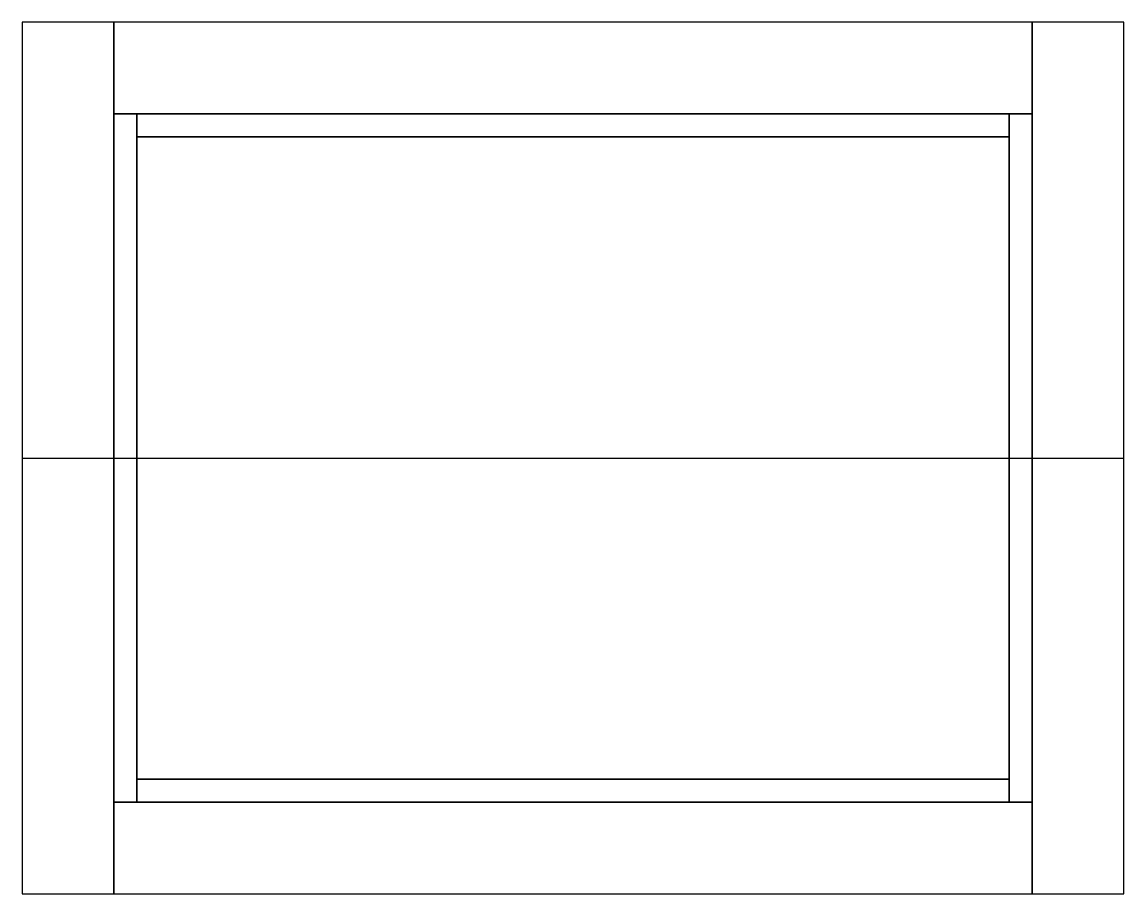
# Model space of a CAD drawing. Header units: metres. Extents: x -8 to 88, y -8 to 68.
import ezdxf

# ---------------------------------------------------------------- set-up
doc = ezdxf.new("R2010")
doc.units = ezdxf.units.M
for name, color, linetype, true_color in [('GC_CURB_EDGE', 7, 'Continuous', 0x7a817d), ('GC_GAS_AXIS', 7, 'Continuous', 0xc58520), ('GC_GREEN_ZONE', 7, 'Continuous', 0xd1e6ce), ('GC_ROAD_AREA', 7, 'Continuous', 0xc2cbd1), ('GC_SIDEWALK_AREA', 7, 'Continuous', 0xe6e3d8), ('GC_SITE_BOUNDARY', 7, 'Continuous', 0x6b8576)]:
    doc.layers.add(name, color=color, linetype=linetype, true_color=true_color)

msp = doc.modelspace()

# ---------------------------------------------------------------- linework, layer by layer
at = {"layer": 'GC_CURB_EDGE'}
for p, q in [((80, 60), (0, 60)), ((0, 60), (0, 0)), ((80, 0), (80, 60)), ((0, 0), (80, 0))]:
    msp.add_line(p, q, dxfattribs=at)
at = {"layer": 'GC_GAS_AXIS'}
msp.add_lwpolyline([(-8, 30), (40, 30), (88, 30)], dxfattribs=at)
at = {"layer": 'GC_GREEN_ZONE'}
msp.add_lwpolyline([(2, 2), (78, 2), (78, 58), (2, 58)], close=True, dxfattribs=at)
at = {"layer": 'GC_ROAD_AREA'}
for points in [[(-8, -8), (0, -8), (0, 68), (-8, 68)], [(0, 60), (80, 60), (80, 68), (0, 68)], [(80, -8), (88, -8), (88, 68), (80, 68)], [(0, -8), (80, -8), (80, 0), (0, 0)]]:
    msp.add_lwpolyline(points, close=True, dxfattribs=at)
at = {"layer": 'GC_SIDEWALK_AREA'}
for points in [[(0, 0), (2, 0), (2, 60), (0, 60)], [(2, 58), (78, 58), (78, 60), (2, 60)], [(78, 0), (80, 0), (80, 60), (78, 60)], [(2, 0), (78, 0), (78, 2), (2, 2)]]:
    msp.add_lwpolyline(points, close=True, dxfattribs=at)
at = {"layer": 'GC_SITE_BOUNDARY'}
msp.add_lwpolyline([(0, 0), (80, 0), (80, 60), (0, 60)], close=True, dxfattribs=at)

doc.saveas('drawing.dxf')
